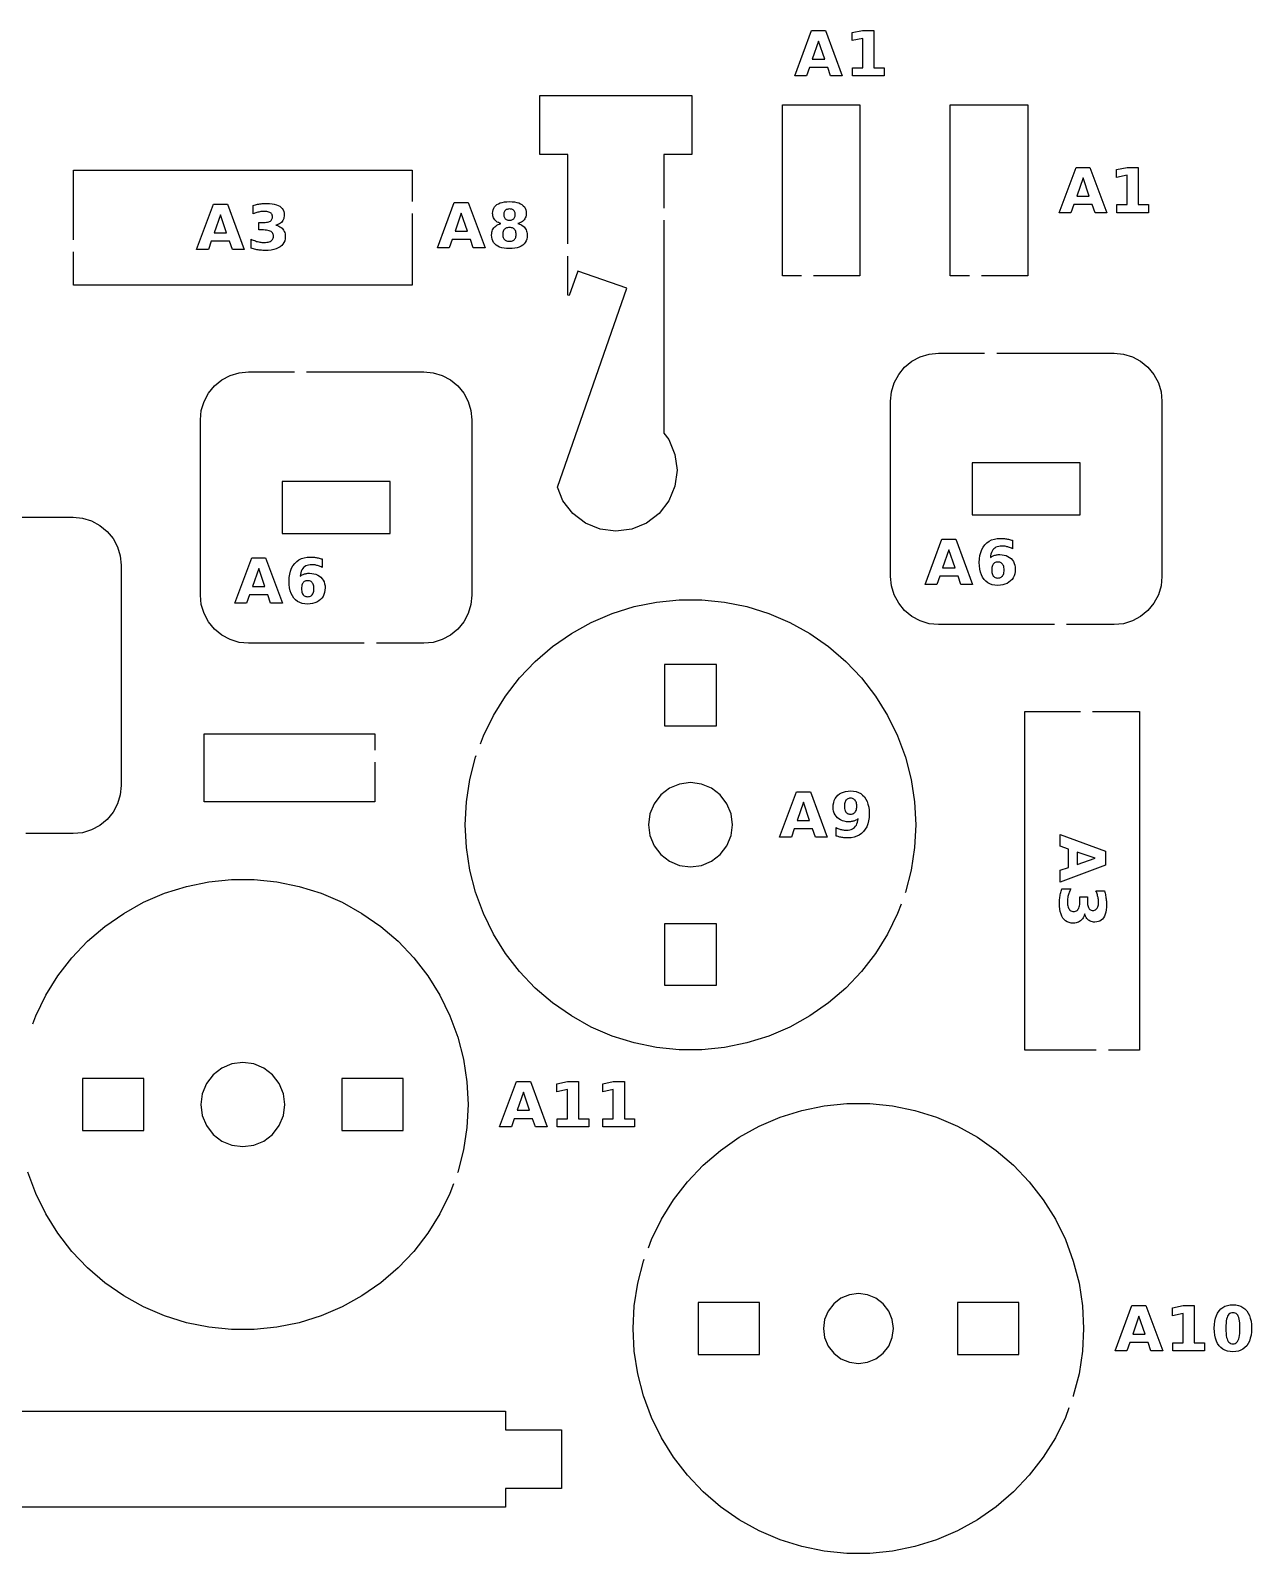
# Model space of a CAD drawing. Header units: millimetres. Extents: x 0 to 300, y 5 to 296.
# Drawn here: x 230.6 to 296.1, y 208.9 to 290.6 of the extents above; entities that cross this region are included whole.
import ezdxf

# ---------------------------------------------------------------- set-up
doc = ezdxf.new("R2010")
doc.units = ezdxf.units.MM
doc.layers.add('CUT', color=1, linetype='CONTINUOUS')
doc.layers.add('ENGRAVE', color=5, linetype='CONTINUOUS')

msp = doc.modelspace()

# ---------------------------------------------------------------- linework, layer by layer
at = {"layer": 'CUT', "color": 1}
for points in [[(259.425, 279.1269), (259.425, 283.925), (257.925, 283.925), (257.925, 287.075), (266.075, 287.075), (266.075, 283.925), (264.575, 283.925), (264.575, 281.05)], [(271.95, 277.425), (270.925, 277.425), (270.925, 286.575), (275.075, 286.575), (275.075, 277.425), (272.6, 277.425)], [(280.95, 277.425), (279.925, 277.425), (279.925, 286.575), (284.075, 286.575), (284.075, 277.425), (281.6, 277.425)], [(232.925, 279.35), (232.925, 283.075), (251.075, 283.075), (251.075, 281.4)], [(251.075, 280.75), (251.075, 276.925), (232.925, 276.925), (232.925, 278.7)], [(264.575, 280.4), (264.575, 268.979), (264.8368, 268.6378), (265.164, 267.8478), (265.2756, 267), (265.164, 266.1522), (264.8368, 265.3622), (264.3162, 264.6838), (263.6378, 264.1632), (262.8478, 263.836), (262, 263.7244), (261.1522, 263.836), (260.3622, 264.1632), (259.6838, 264.6838), (259.1632, 265.3622), (258.8605, 266.093), (262.5914, 276.7525), (259.958, 277.6742), (259.4996, 276.3645), (259.425, 276.3772), (259.425, 278.4769)], [(285.509, 258.725), (279.2963, 258.725), (278.7976, 258.7741), (278.3145, 258.9207), (277.8692, 259.1587), (277.4789, 259.4789), (277.1587, 259.8692), (276.9207, 260.3145), (276.7741, 260.7976), (276.725, 261.2963), (276.725, 270.7037), (276.7741, 271.2024), (276.9207, 271.6855), (277.1587, 272.1308), (277.4789, 272.5211), (277.8692, 272.8413), (278.3145, 273.0793), (278.7976, 273.2259), (279.2963, 273.275), (281.7633, 273.275)], [(282.4133, 273.275), (288.7037, 273.275), (289.2024, 273.2259), (289.6855, 273.0793), (290.1308, 272.8413), (290.5211, 272.5211), (290.8413, 272.1308), (291.0793, 271.6855), (291.2259, 271.2024), (291.275, 270.7037), (291.275, 261.2963), (291.2259, 260.7976), (291.0793, 260.3145), (290.8413, 259.8692), (290.5211, 259.4789), (290.1308, 259.1587), (289.6855, 258.9207), (289.2024, 258.7741), (288.7037, 258.725), (286.159, 258.725)], [(248.509, 257.725), (242.2963, 257.725), (241.7976, 257.7741), (241.3145, 257.9207), (240.8692, 258.1587), (240.4789, 258.4789), (240.1587, 258.8692), (239.9207, 259.3145), (239.7741, 259.7976), (239.725, 260.2963), (239.725, 269.7037), (239.7741, 270.2024), (239.9207, 270.6855), (240.1587, 271.1308), (240.4789, 271.5211), (240.8692, 271.8413), (241.3145, 272.0793), (241.7976, 272.2259), (242.2963, 272.275), (244.7633, 272.275)], [(245.4133, 272.275), (251.7037, 272.275), (252.2024, 272.2259), (252.6855, 272.0793), (253.1308, 271.8413), (253.5211, 271.5211), (253.8413, 271.1308), (254.0793, 270.6855), (254.2259, 270.2024), (254.275, 269.7037), (254.275, 260.2963), (254.2259, 259.7976), (254.0793, 259.3145), (253.8413, 258.8692), (253.5211, 258.4789), (253.1308, 258.1587), (252.6855, 257.9207), (252.2024, 257.7741), (251.7037, 257.725), (249.159, 257.725)], [(224.2133, 264.475), (232.9037, 264.475), (233.4024, 264.4259), (233.8855, 264.2793), (234.3308, 264.0413), (234.7211, 263.7211), (235.0413, 263.3308), (235.2793, 262.8855), (235.4259, 262.4024), (235.475, 261.9037), (235.475, 250.0963), (235.4259, 249.5976), (235.2793, 249.1145), (235.0413, 248.6692), (234.7211, 248.2789), (234.3308, 247.9587), (233.8855, 247.7207), (233.4024, 247.5741), (232.9037, 247.525), (230.359, 247.525)], [(254.7426, 252.3274), (254.9035, 252.7619), (255.4422, 253.8601), (256.0892, 254.8981), (256.8379, 255.8654), (257.6807, 256.7519), (258.6088, 257.5487), (259.6127, 258.2475), (260.6822, 258.8411), (261.8063, 259.3234), (262.9733, 259.6896), (264.1715, 259.9359), (265.3884, 260.0596), (266.6116, 260.0596), (267.8285, 259.9359), (269.0267, 259.6896), (270.1937, 259.3234), (271.3178, 258.8411), (272.3873, 258.2475), (273.3912, 257.5487), (274.3193, 256.7519), (275.1621, 255.8654), (275.9108, 254.8981), (276.5578, 253.8601), (277.0965, 252.7619), (277.5213, 251.6148), (277.8279, 250.4307), (278.0131, 249.2216), (278.0751, 248), (278.0131, 246.7784), (277.8279, 245.5693), (277.5213, 244.3852), (277.5114, 244.3583)], [(287.75, 235.925), (283.925, 235.925), (283.925, 254.075), (286.9, 254.075)], [(287.55, 254.075), (290.075, 254.075), (290.075, 235.925), (288.4, 235.925)], [(249.075, 251.35), (249.075, 249.225), (239.925, 249.225), (239.925, 252.875), (249.075, 252.875), (249.075, 252)], [(277.2856, 243.7488), (277.0965, 243.2381), (276.5578, 242.1399), (275.9108, 241.1019), (275.1621, 240.1346), (274.3193, 239.2481), (273.3912, 238.4513), (272.3873, 237.7525), (271.3178, 237.1589), (270.1937, 236.6766), (269.0267, 236.3104), (267.8285, 236.0641), (266.6116, 235.9404), (265.3884, 235.9404), (264.1715, 236.0641), (262.9733, 236.3104), (261.8063, 236.6766), (260.6822, 237.1589), (259.6127, 237.7525), (258.6088, 238.4513), (257.6807, 239.2481), (256.8379, 240.1346), (256.0892, 241.1019), (255.4422, 242.1399), (254.9035, 243.2381), (254.4787, 244.3852), (254.1721, 245.5693), (253.9869, 246.7784), (253.9249, 248), (253.9869, 249.2216), (254.1721, 250.4307), (254.4787, 251.6148), (254.5168, 251.7178)], [(230.7426, 237.3274), (230.9035, 237.7619), (231.4422, 238.8601), (232.0892, 239.8981), (232.8379, 240.8654), (233.6807, 241.7519), (234.6088, 242.5487), (235.6127, 243.2475), (236.6822, 243.8411), (237.8063, 244.3234), (238.9733, 244.6896), (240.1715, 244.9359), (241.3884, 245.0596), (242.6116, 245.0596), (243.8285, 244.9359), (245.0267, 244.6896), (246.1937, 244.3234), (247.3178, 243.8411), (248.3873, 243.2475), (249.3912, 242.5487), (250.3193, 241.7519), (251.1621, 240.8654), (251.9108, 239.8981), (252.5578, 238.8601), (253.0965, 237.7619), (253.5213, 236.6148), (253.8279, 235.4307), (254.0131, 234.2216), (254.0751, 233), (254.0131, 231.7784), (253.8279, 230.5693), (253.5213, 229.3852), (253.5114, 229.3583)], [(263.7426, 225.3274), (263.9035, 225.7619), (264.4422, 226.8601), (265.0892, 227.8981), (265.8379, 228.8654), (266.6807, 229.7519), (267.6088, 230.5487), (268.6127, 231.2475), (269.6822, 231.8411), (270.8063, 232.3234), (271.9733, 232.6896), (273.1715, 232.9359), (274.3884, 233.0596), (275.6116, 233.0596), (276.8285, 232.9359), (278.0267, 232.6896), (279.1937, 232.3234), (280.3178, 231.8411), (281.3873, 231.2475), (282.3912, 230.5487), (283.3193, 229.7519), (284.1621, 228.8654), (284.9108, 227.8981), (285.5578, 226.8601), (286.0965, 225.7619), (286.5213, 224.6148), (286.8279, 223.4307), (287.0131, 222.2216), (287.0751, 221), (287.0131, 219.7784), (286.8279, 218.5693), (286.5213, 217.3852), (286.5114, 217.3583)], [(253.2856, 228.7488), (253.0965, 228.2381), (252.5578, 227.1399), (251.9108, 226.1019), (251.1621, 225.1346), (250.3193, 224.2481), (249.3912, 223.4513), (248.3873, 222.7525), (247.3178, 222.1589), (246.1937, 221.6766), (245.0267, 221.3104), (243.8285, 221.0641), (242.6116, 220.9404), (241.3884, 220.9404), (240.1715, 221.0641), (238.9733, 221.3104), (237.8063, 221.6766), (236.6822, 222.1589), (235.6127, 222.7525), (234.6088, 223.4513), (233.6807, 224.2481), (232.8379, 225.1346), (232.0892, 226.1019), (231.4422, 227.1399), (230.9035, 228.2381), (230.4787, 229.3852)], [(286.2856, 216.7488), (286.0965, 216.2381), (285.5578, 215.1399), (284.9108, 214.1019), (284.1621, 213.1346), (283.3193, 212.2481), (282.3912, 211.4513), (281.3873, 210.7525), (280.3178, 210.1589), (279.1937, 209.6766), (278.0267, 209.3104), (276.8285, 209.0641), (275.6116, 208.9404), (274.3884, 208.9404), (273.1715, 209.0641), (271.9733, 209.3104), (270.8063, 209.6766), (269.6822, 210.1589), (268.6127, 210.7525), (267.6088, 211.4513), (266.6807, 212.2481), (265.8379, 213.1346), (265.0892, 214.1019), (264.4422, 215.1399), (263.9035, 216.2381), (263.4787, 217.3852), (263.1721, 218.5693), (262.9869, 219.7784), (262.9249, 221), (262.9869, 222.2216), (263.1721, 223.4307), (263.4787, 224.6148), (263.5168, 224.7178)], [(171.925, 212.85), (171.925, 216.575), (256.075, 216.575), (256.075, 215.575), (259.075, 215.575), (259.075, 212.425), (256.075, 212.425), (256.075, 211.425), (171.925, 211.425), (171.925, 212.2)]]:
    msp.add_lwpolyline(points, dxfattribs=at)
for points in [[(286.895, 264.605), (286.895, 267.395), (281.105, 267.395), (281.105, 264.605), (286.895, 264.605)], [(249.895, 263.605), (249.895, 266.395), (244.105, 266.395), (244.105, 263.605), (249.895, 263.605)], [(264.605, 256.595), (264.605, 253.305), (267.395, 253.305), (267.395, 256.595), (264.605, 256.595)], [(268.1771, 247.4166), (268.2539, 248), (268.1771, 248.5834), (267.952, 249.127), (267.5938, 249.5938), (267.127, 249.952), (266.5834, 250.1771), (266, 250.2539), (265.4166, 250.1771), (264.873, 249.952), (264.4062, 249.5938), (264.048, 249.127), (263.8229, 248.5834), (263.7461, 248), (263.8229, 247.4166), (264.048, 246.873), (264.4062, 246.4062), (264.873, 246.048), (265.4166, 245.8229), (266, 245.7461), (266.5834, 245.8229), (267.127, 246.048), (267.5938, 246.4062), (267.952, 246.873), (268.1771, 247.4166)], [(264.605, 239.405), (267.395, 239.405), (267.395, 242.695), (264.605, 242.695), (264.605, 239.405)], [(244.1771, 232.4166), (244.2539, 233), (244.1771, 233.5834), (243.952, 234.127), (243.5938, 234.5938), (243.127, 234.952), (242.5834, 235.1771), (242, 235.2539), (241.4166, 235.1771), (240.873, 234.952), (240.4062, 234.5938), (240.048, 234.127), (239.8229, 233.5834), (239.7461, 233), (239.8229, 232.4166), (240.048, 231.873), (240.4062, 231.4062), (240.873, 231.048), (241.4166, 230.8229), (242, 230.7461), (242.5834, 230.8229), (243.127, 231.048), (243.5938, 231.4062), (243.952, 231.873), (244.1771, 232.4166)], [(233.405, 231.605), (236.695, 231.605), (236.695, 234.395), (233.405, 234.395), (233.405, 231.605)], [(247.305, 234.395), (247.305, 231.605), (250.595, 231.605), (250.595, 234.395), (247.305, 234.395)], [(276.8101, 220.515), (276.8739, 221), (276.8101, 221.485), (276.6229, 221.937), (276.3251, 222.3251), (275.937, 222.6229), (275.485, 222.8101), (275, 222.8739), (274.515, 222.8101), (274.063, 222.6229), (273.6749, 222.3251), (273.3771, 221.937), (273.1899, 221.485), (273.1261, 221), (273.1899, 220.515), (273.3771, 220.063), (273.6749, 219.6749), (274.063, 219.3771), (274.515, 219.1899), (275, 219.1261), (275.485, 219.1899), (275.937, 219.3771), (276.3251, 219.6749), (276.6229, 220.063), (276.8101, 220.515)], [(266.405, 219.605), (269.695, 219.605), (269.695, 222.395), (266.405, 222.395), (266.405, 219.605)], [(280.305, 222.395), (280.305, 219.605), (283.595, 219.605), (283.595, 222.395), (280.305, 222.395)]]:
    msp.add_lwpolyline(points, close=True, dxfattribs=at)
at = {"layer": 'ENGRAVE', "color": 5}
for points in [[(272.2181, 288.1368), (271.5882, 288.1368), (272.4882, 290.5668), (273.2353, 290.5668), (274.1354, 288.1368), (273.5055, 288.1368), (273.3525, 288.5795), (272.3727, 288.5795), (272.2181, 288.1368)], [(272.8626, 289.9972), (272.5289, 289.0304), (273.1946, 289.0304), (272.8626, 289.9972)], [(275.229, 288.5698), (275.229, 290.1404), (274.661, 290.0232), (274.661, 290.4496), (275.2257, 290.5668), (275.8214, 290.5668), (275.8214, 288.5698), (276.3748, 288.5698), (276.3748, 288.1368), (274.6756, 288.1368), (274.6756, 288.5698), (275.229, 288.5698)], [(286.3962, 280.8), (285.7663, 280.8), (286.6663, 283.23), (287.4134, 283.23), (288.3135, 280.8), (287.6836, 280.8), (287.5306, 281.2427), (286.5508, 281.2427), (286.3962, 280.8)], [(287.0407, 282.6604), (286.707, 281.6936), (287.3727, 281.6936), (287.0407, 282.6604)], [(289.4071, 281.2329), (289.4071, 282.8036), (288.8391, 282.6864), (288.8391, 283.1128), (289.4038, 283.23), (289.9995, 283.23), (289.9995, 281.2329), (290.5529, 281.2329), (290.5529, 280.8), (288.8537, 280.8), (288.8537, 281.2329), (289.4071, 281.2329)], [(240.1549, 278.825), (239.5251, 278.825), (240.4251, 281.255), (241.1722, 281.255), (242.0723, 278.825), (241.4424, 278.825), (241.2894, 279.2677), (240.3096, 279.2677), (240.1549, 278.825)], [(243.8533, 280.1115), (243.9253, 280.0825), (243.9909, 280.0483), (244.0499, 280.009), (244.1023, 279.9644), (244.1481, 279.9147), (244.1872, 279.86), (244.2191, 279.8005), (244.244, 279.7363), (244.2617, 279.6673), (244.2724, 279.5936), (244.2759, 279.5151), (244.2682, 279.3995), (244.2452, 279.2935), (244.2067, 279.1971), (244.1529, 279.1104), (244.0838, 279.0333), (243.9992, 278.9658), (243.8999, 278.9083), (243.7865, 278.8613), (243.659, 278.8248), (243.5174, 278.7987), (243.3617, 278.783), (243.1919, 278.7778), (243.1295, 278.7786), (243.0671, 278.7811), (243.0045, 278.7853), (242.942, 278.7912), (242.8794, 278.7987), (242.8168, 278.8079), (242.7542, 278.8188), (242.6919, 278.8313), (242.6298, 278.8455), (242.5679, 278.8614), (242.5063, 278.879), (242.4449, 278.8982), (242.4449, 279.3816), (242.5034, 279.3535), (242.5618, 279.3278), (242.62, 279.3045), (242.6781, 279.2836), (242.7361, 279.2651), (242.794, 279.249), (242.8516, 279.2353), (242.9089, 279.2241), (242.9659, 279.2154), (243.0226, 279.2092), (243.0789, 279.2055), (243.135, 279.2042), (243.2147, 279.2066), (243.288, 279.2138), (243.3549, 279.2258), (243.4153, 279.2426), (243.4692, 279.2641), (243.5166, 279.2905), (243.5572, 279.3213), (243.5903, 279.3563), (243.6161, 279.3955), (243.6345, 279.4388), (243.6456, 279.4863), (243.6493, 279.5379), (243.6455, 279.591), (243.6342, 279.6396), (243.6153, 279.6838), (243.5889, 279.7234), (243.5549, 279.7586), (243.5134, 279.7894), (243.4645, 279.8155), (243.4084, 279.8368), (243.3451, 279.8534), (243.2747, 279.8653), (243.197, 279.8724), (243.1122, 279.8748), (242.8615, 279.8748), (242.8615, 280.2785), (243.1252, 280.2785), (243.2005, 280.2805), (243.2691, 280.2867), (243.3311, 280.297), (243.3863, 280.3114), (243.4349, 280.3299), (243.4768, 280.3525), (243.5121, 280.3793), (243.541, 280.4105), (243.5634, 280.4459), (243.5795, 280.4856), (243.5891, 280.5296), (243.5923, 280.5779), (243.5892, 280.6228), (243.5798, 280.6642), (243.5642, 280.702), (243.5424, 280.7363), (243.5143, 280.7671), (243.48, 280.7944), (243.44, 280.8178), (243.3948, 280.8369), (243.3445, 280.8518), (243.289, 280.8624), (243.2284, 280.8688), (243.1626, 280.8709), (243.1121, 280.8699), (243.0614, 280.8671), (243.0104, 280.8624), (242.9594, 280.8557), (242.9081, 280.8472), (242.8566, 280.8367), (242.8051, 280.8244), (242.7537, 280.8103), (242.7024, 280.7944), (242.6512, 280.7767), (242.6001, 280.7571), (242.549, 280.7358), (242.549, 281.1948), (242.6108, 281.2114), (242.6724, 281.2266), (242.7338, 281.2404), (242.795, 281.2527), (242.856, 281.2635), (242.9169, 281.2729), (242.9774, 281.2809), (243.0377, 281.2874), (243.0975, 281.2924), (243.157, 281.2961), (243.2162, 281.2982), (243.2749, 281.299), (243.4262, 281.2946), (243.5642, 281.2817), (243.689, 281.2601), (243.8005, 281.2299), (243.8987, 281.191), (243.9838, 281.1435), (244.0556, 281.0873), (244.1144, 281.0224), (244.1601, 280.9488), (244.1928, 280.8665), (244.2124, 280.7754), (244.2189, 280.6756), (244.2158, 280.6067), (244.2065, 280.542), (244.1909, 280.4817), (244.169, 280.4257), (244.141, 280.3739), (244.1066, 280.3265), (244.0662, 280.2834), (244.0198, 280.2448), (243.9675, 280.2107), (243.9092, 280.1811), (243.8449, 280.1559), (243.7746, 280.1352), (243.8533, 280.1115)], [(253.067, 278.9199), (252.4371, 278.9199), (253.3372, 281.3499), (254.0843, 281.3499), (254.9843, 278.9199), (254.3545, 278.9199), (254.2015, 279.3626), (253.2216, 279.3626), (253.067, 278.9199)], [(255.643, 280.2985), (255.5904, 280.3346), (255.5439, 280.3748), (255.5034, 280.4189), (255.4691, 280.4669), (255.441, 280.5187), (255.4192, 280.5743), (255.4036, 280.6337), (255.3942, 280.697), (255.3911, 280.764), (255.3975, 280.8624), (255.4166, 280.9528), (255.4485, 281.0349), (255.4931, 281.109), (255.5505, 281.1749), (255.6206, 281.2327), (255.7031, 281.2819), (255.7975, 281.3222), (255.9038, 281.3536), (256.0221, 281.3759), (256.1523, 281.3894), (256.2944, 281.3938), (256.4356, 281.3894), (256.565, 281.376), (256.6826, 281.3538), (256.7885, 281.3226), (256.8826, 281.2825), (256.965, 281.2335), (257.0351, 281.1759), (257.0925, 281.1101), (257.1371, 281.036), (257.169, 280.9536), (257.1881, 280.8629), (257.1945, 280.764), (257.1914, 280.697), (257.1819, 280.6337), (257.1662, 280.5743), (257.1442, 280.5187), (257.1159, 280.4669), (257.0814, 280.4189), (257.0407, 280.3748), (256.9939, 280.3346), (256.9412, 280.2985), (256.8824, 280.2663), (256.8177, 280.2381), (256.7469, 280.2138), (256.826, 280.1887), (256.8984, 280.1588), (256.964, 280.1241), (257.0229, 280.0847), (257.075, 280.0406), (257.1204, 279.9917), (257.159, 279.9381), (257.1905, 279.8802), (257.215, 279.8177), (257.2326, 279.7508), (257.2431, 279.6794), (257.2466, 279.6035), (257.2399, 279.4879), (257.2199, 279.3822), (257.1866, 279.2863), (257.1399, 279.2002), (257.0799, 279.1239), (257.0065, 279.0574), (256.92, 279.001), (256.8207, 278.9548), (256.7085, 278.9189), (256.5833, 278.8932), (256.4453, 278.8778), (256.2944, 278.8727), (256.143, 278.8778), (256.0044, 278.8932), (255.8788, 278.9189), (255.766, 278.9548), (255.6661, 279.001), (255.5791, 279.0574), (255.5052, 279.1239), (255.4448, 279.2002), (255.3978, 279.2863), (255.3643, 279.3822), (255.3441, 279.4879), (255.3374, 279.6035), (255.3409, 279.6794), (255.3514, 279.7508), (255.3689, 279.8177), (255.3935, 279.8802), (255.425, 279.9381), (255.4635, 279.9917), (255.509, 280.0406), (255.5611, 280.0847), (255.62, 280.1241), (255.6856, 280.1588), (255.758, 280.1887), (255.8371, 280.2138), (255.7663, 280.2381), (255.7016, 280.2663), (255.643, 280.2985)], [(255.9925, 280.6113), (256.0037, 280.5723), (256.0194, 280.537), (256.0395, 280.5054), (256.0641, 280.4775), (256.0929, 280.4536), (256.1255, 280.4341), (256.162, 280.4189), (256.2023, 280.4081), (256.2464, 280.4015), (256.2944, 280.3994), (256.3414, 280.4015), (256.3847, 280.4081), (256.4242, 280.4189), (256.4601, 280.4341), (256.4922, 280.4536), (256.5207, 280.4775), (256.545, 280.5054), (256.565, 280.537), (256.5805, 280.5723), (256.5916, 280.6113), (256.5982, 280.654), (256.6004, 280.7005), (256.5982, 280.7469), (256.5916, 280.7895), (256.5805, 280.8284), (256.565, 280.8636), (256.545, 280.895), (256.5207, 280.9226), (256.4922, 280.9463), (256.4601, 280.9656), (256.4242, 280.9806), (256.3847, 280.9914), (256.3414, 280.9978), (256.2944, 281), (256.2464, 280.9978), (256.2023, 280.9913), (256.162, 280.9804), (256.1255, 280.9652), (256.0929, 280.9457), (256.0641, 280.9218), (256.0395, 280.894), (256.0194, 280.8625), (256.0037, 280.8274), (255.9925, 280.7887), (255.9858, 280.7464), (255.9836, 280.7005), (255.9858, 280.654), (255.9925, 280.6113)], [(240.7995, 280.6854), (240.4658, 279.7186), (241.1315, 279.7186), (240.7995, 280.6854)], [(253.7116, 280.7802), (253.3779, 279.8134), (254.0436, 279.8134), (253.7116, 280.7802)], [(256.139, 279.9831), (256.0962, 279.9644), (256.058, 279.9404), (256.0242, 279.9111), (255.9954, 279.8768), (255.9718, 279.8378), (255.9534, 279.7943), (255.9403, 279.7462), (255.9325, 279.6934), (255.9298, 279.636), (255.9325, 279.5787), (255.9403, 279.526), (255.9534, 279.4779), (255.9718, 279.4346), (255.9954, 279.3958), (256.0242, 279.3618), (256.058, 279.3327), (256.0962, 279.3089), (256.139, 279.2904), (256.1863, 279.2771), (256.2381, 279.2692), (256.2944, 279.2666), (256.3502, 279.2692), (256.4015, 279.2771), (256.4482, 279.2904), (256.4905, 279.3089), (256.5282, 279.3327), (256.5614, 279.3618), (256.5897, 279.3958), (256.6129, 279.4346), (256.6309, 279.4779), (256.6438, 279.526), (256.6516, 279.5787), (256.6541, 279.636), (256.6516, 279.6939), (256.6438, 279.747), (256.6309, 279.7953), (256.6129, 279.8389), (256.5897, 279.8778), (256.5614, 279.9119), (256.5282, 279.941), (256.4905, 279.9648), (256.4482, 279.9833), (256.4015, 279.9965), (256.3502, 280.0045), (256.2944, 280.0071), (256.2381, 280.0045), (256.1863, 279.9964), (256.139, 279.9831)], [(279.2049, 260.875), (278.5751, 260.875), (279.4751, 263.305), (280.2222, 263.305), (281.1223, 260.875), (280.4924, 260.875), (280.3394, 261.3177), (279.3596, 261.3177), (279.2049, 260.875)], [(283.2016, 262.8157), (283.1516, 262.8369), (283.1025, 262.856), (283.0545, 262.873), (283.0074, 262.8878), (282.9613, 262.9006), (282.9159, 262.9112), (282.8709, 262.92), (282.8262, 262.9268), (282.7819, 262.9317), (282.738, 262.9346), (282.6944, 262.9355), (282.6045, 262.9312), (282.5215, 262.9183), (282.4454, 262.8967), (282.3761, 262.8665), (282.3137, 262.8276), (282.2582, 262.7801), (282.2097, 262.7241), (282.1685, 262.6598), (282.1345, 262.587), (282.1077, 262.5059), (282.0882, 262.4165), (282.0759, 262.3187), (282.1122, 262.3442), (282.1495, 262.3674), (282.1878, 262.3885), (282.2271, 262.4073), (282.2674, 262.4239), (282.3087, 262.4383), (282.3511, 262.4505), (282.3947, 262.4605), (282.4397, 262.4682), (282.4859, 262.4738), (282.5334, 262.4771), (282.5821, 262.4782), (282.7023, 262.4721), (282.8146, 262.454), (282.9188, 262.4237), (283.015, 262.3813), (283.1033, 262.3267), (283.1835, 262.2601), (283.2534, 262.1836), (283.3105, 262.0997), (283.355, 262.0082), (283.3868, 261.9093), (283.4058, 261.8028), (283.4122, 261.6888), (283.4051, 261.5629), (283.3838, 261.4457), (283.3483, 261.337), (283.2986, 261.2371), (283.2347, 261.1457), (283.1566, 261.063), (283.0666, 260.9911), (282.9669, 260.9323), (282.8576, 260.8866), (282.7385, 260.8539), (282.6098, 260.8343), (282.4714, 260.8278), (282.3195, 260.8367), (282.1794, 260.8633), (282.0513, 260.9078), (281.935, 260.9699), (281.8307, 261.0499), (281.7382, 261.1476), (281.6589, 261.2617), (281.594, 261.3906), (281.5435, 261.5344), (281.5074, 261.6931), (281.4858, 261.8666), (281.4786, 262.055), (281.487, 262.2486), (281.5123, 262.4278), (281.5545, 262.5927), (281.6135, 262.7433), (281.6894, 262.8796), (281.7821, 263.0015), (281.8896, 263.1066), (282.0095, 263.1927), (282.142, 263.2596), (282.287, 263.3075), (282.4446, 263.3361), (282.6146, 263.3457), (282.6703, 263.345), (282.7253, 263.3428), (282.7799, 263.3392), (282.8338, 263.3341), (282.8873, 263.3276), (282.9402, 263.3197), (282.9927, 263.3103), (283.0451, 263.2994), (283.0972, 263.2871), (283.1492, 263.2734), (283.201, 263.2582), (283.2527, 263.2415), (283.2527, 262.7923), (283.2016, 262.8157)], [(242.2049, 259.875), (241.5751, 259.875), (242.4751, 262.305), (243.2222, 262.305), (244.1223, 259.875), (243.4924, 259.875), (243.3394, 260.3177), (242.3596, 260.3177), (242.2049, 259.875)], [(246.2016, 261.8157), (246.1516, 261.8369), (246.1025, 261.856), (246.0545, 261.873), (246.0074, 261.8878), (245.9613, 261.9006), (245.9159, 261.9112), (245.8709, 261.92), (245.8262, 261.9268), (245.7819, 261.9317), (245.738, 261.9346), (245.6944, 261.9355), (245.6045, 261.9312), (245.5215, 261.9183), (245.4454, 261.8967), (245.3761, 261.8665), (245.3137, 261.8276), (245.2582, 261.7801), (245.2097, 261.7241), (245.1685, 261.6598), (245.1345, 261.587), (245.1077, 261.5059), (245.0882, 261.4165), (245.0759, 261.3187), (245.1122, 261.3442), (245.1495, 261.3674), (245.1878, 261.3885), (245.2271, 261.4073), (245.2674, 261.4239), (245.3087, 261.4383), (245.3511, 261.4505), (245.3947, 261.4605), (245.4397, 261.4682), (245.4859, 261.4738), (245.5334, 261.4771), (245.5821, 261.4782), (245.7023, 261.4721), (245.8146, 261.454), (245.9188, 261.4237), (246.015, 261.3813), (246.1033, 261.3267), (246.1835, 261.2601), (246.2534, 261.1836), (246.3105, 261.0997), (246.355, 261.0082), (246.3868, 260.9093), (246.4058, 260.8028), (246.4122, 260.6888), (246.4051, 260.5629), (246.3838, 260.4457), (246.3483, 260.337), (246.2986, 260.2371), (246.2347, 260.1457), (246.1566, 260.063), (246.0666, 259.9911), (245.9669, 259.9323), (245.8576, 259.8866), (245.7385, 259.8539), (245.6098, 259.8343), (245.4714, 259.8278), (245.3195, 259.8367), (245.1794, 259.8633), (245.0513, 259.9078), (244.935, 259.9699), (244.8307, 260.0499), (244.7382, 260.1476), (244.6589, 260.2617), (244.594, 260.3906), (244.5435, 260.5344), (244.5074, 260.6931), (244.4858, 260.8666), (244.4786, 261.055), (244.487, 261.2486), (244.5123, 261.4278), (244.5545, 261.5927), (244.6135, 261.7433), (244.6894, 261.8796), (244.7821, 262.0015), (244.8896, 262.1066), (245.0095, 262.1927), (245.142, 262.2596), (245.287, 262.3075), (245.4446, 262.3361), (245.6146, 262.3457), (245.6703, 262.345), (245.7253, 262.3428), (245.7799, 262.3392), (245.8338, 262.3341), (245.8873, 262.3276), (245.9402, 262.3197), (245.9927, 262.3103), (246.0451, 262.2994), (246.0972, 262.2871), (246.1492, 262.2734), (246.201, 262.2582), (246.2527, 262.2415), (246.2527, 261.7923), (246.2016, 261.8157)], [(279.8495, 262.7354), (279.5158, 261.7686), (280.1815, 261.7686), (279.8495, 262.7354)], [(282.3775, 262.0627), (282.3341, 262.0479), (282.2953, 262.0272), (282.261, 262.0005), (282.2313, 261.9679), (282.2062, 261.9294), (282.1857, 261.885), (282.1697, 261.8347), (282.1583, 261.7784), (282.1514, 261.7162), (282.1492, 261.6481), (282.1514, 261.58), (282.1583, 261.5178), (282.1697, 261.4615), (282.1857, 261.4112), (282.2062, 261.3668), (282.2313, 261.3283), (282.261, 261.2957), (282.2953, 261.2691), (282.3341, 261.2483), (282.3775, 261.2335), (282.4254, 261.2246), (282.4779, 261.2217), (282.5309, 261.2246), (282.5793, 261.2335), (282.623, 261.2483), (282.662, 261.2691), (282.6964, 261.2957), (282.7261, 261.3283), (282.7513, 261.3668), (282.7718, 261.4112), (282.7878, 261.4615), (282.7992, 261.5178), (282.8061, 261.58), (282.8083, 261.6481), (282.8061, 261.7162), (282.7992, 261.7784), (282.7878, 261.8347), (282.7718, 261.885), (282.7513, 261.9294), (282.7261, 261.9679), (282.6964, 262.0005), (282.662, 262.0272), (282.623, 262.0479), (282.5793, 262.0627), (282.5309, 262.0716), (282.4779, 262.0745), (282.4254, 262.0716), (282.3775, 262.0627)], [(242.8495, 261.7354), (242.5158, 260.7686), (243.1815, 260.7686), (242.8495, 261.7354)], [(245.3775, 261.0627), (245.3341, 261.0479), (245.2953, 261.0272), (245.261, 261.0005), (245.2313, 260.9679), (245.2062, 260.9294), (245.1857, 260.885), (245.1697, 260.8347), (245.1583, 260.7784), (245.1514, 260.7162), (245.1492, 260.6481), (245.1514, 260.58), (245.1583, 260.5178), (245.1697, 260.4615), (245.1857, 260.4112), (245.2062, 260.3668), (245.2313, 260.3283), (245.261, 260.2957), (245.2953, 260.2691), (245.3341, 260.2483), (245.3775, 260.2335), (245.4254, 260.2246), (245.4779, 260.2217), (245.5309, 260.2246), (245.5793, 260.2335), (245.623, 260.2483), (245.662, 260.2691), (245.6964, 260.2957), (245.7261, 260.3283), (245.7513, 260.3668), (245.7718, 260.4112), (245.7878, 260.4615), (245.7992, 260.5178), (245.8061, 260.58), (245.8083, 260.6481), (245.8061, 260.7162), (245.7992, 260.7784), (245.7878, 260.8347), (245.7718, 260.885), (245.7513, 260.9294), (245.7261, 260.9679), (245.6964, 261.0005), (245.662, 261.0272), (245.623, 261.0479), (245.5793, 261.0627), (245.5309, 261.0716), (245.4779, 261.0745), (245.4254, 261.0716), (245.3775, 261.0627)], [(273.8562, 247.821), (273.9051, 247.8006), (273.9532, 247.7821), (274.0006, 247.7656), (274.0472, 247.751), (274.0931, 247.7384), (274.1386, 247.7277), (274.1839, 247.7189), (274.2291, 247.7121), (274.274, 247.7072), (274.3188, 247.7043), (274.3633, 247.7034), (274.4532, 247.7077), (274.5362, 247.7206), (274.6124, 247.7422), (274.6816, 247.7724), (274.744, 247.8113), (274.7995, 247.8588), (274.848, 247.9148), (274.8894, 247.9791), (274.9236, 248.0519), (274.9507, 248.133), (274.9707, 248.2224), (274.9834, 248.3202), (274.9461, 248.2942), (274.908, 248.2705), (274.8691, 248.249), (274.8294, 248.2298), (274.7888, 248.2128), (274.7474, 248.1981), (274.7051, 248.1857), (274.6615, 248.1755), (274.6168, 248.1676), (274.5709, 248.162), (274.5239, 248.1586), (274.4756, 248.1575), (274.3554, 248.1635), (274.2432, 248.1816), (274.1389, 248.2118), (274.0427, 248.254), (273.9545, 248.3084), (273.8742, 248.3747), (273.8044, 248.451), (273.7472, 248.5349), (273.7027, 248.6264), (273.671, 248.7256), (273.6519, 248.8324), (273.6456, 248.9468), (273.6526, 249.0733), (273.6739, 249.191), (273.7092, 249.3), (273.7588, 249.4004), (273.8224, 249.4921), (273.9003, 249.5751), (273.99, 249.6472), (274.0894, 249.7062), (274.1983, 249.7521), (274.3169, 249.7849), (274.4452, 249.8045), (274.5831, 249.8111), (274.7355, 249.8022), (274.876, 249.7755), (275.0046, 249.7309), (275.1213, 249.6686), (275.226, 249.5884), (275.3187, 249.4905), (275.3983, 249.3762), (275.4634, 249.2472), (275.514, 249.1035), (275.5502, 248.945), (275.5719, 248.7718), (275.5792, 248.5839), (275.5707, 248.3903), (275.5453, 248.2111), (275.5031, 248.0462), (275.4439, 247.8956), (275.3678, 247.7594), (275.2748, 247.6374), (275.1671, 247.5323), (275.0467, 247.4462), (274.9139, 247.3793), (274.7684, 247.3315), (274.6104, 247.3028), (274.4398, 247.2932), (274.3833, 247.2939), (274.3275, 247.296), (274.2726, 247.2995), (274.2185, 247.3044), (274.1652, 247.3107), (274.1127, 247.3184), (274.0608, 247.3275), (274.0092, 247.3381), (273.9581, 247.35), (273.9072, 247.3633), (273.8568, 247.378), (273.8067, 247.3941), (273.8067, 247.8433), (273.8562, 247.821)], [(271.4061, 247.3404), (270.7762, 247.3404), (271.6763, 249.7704), (272.4234, 249.7704), (273.3234, 247.3404), (272.6935, 247.3404), (272.5405, 247.7831), (271.5607, 247.7831), (271.4061, 247.3404)], [(272.0506, 249.2008), (271.717, 248.234), (272.3827, 248.234), (272.0506, 249.2008)], [(274.6804, 248.5762), (274.7238, 248.591), (274.7628, 248.6117), (274.7973, 248.6384), (274.8272, 248.671), (274.8526, 248.7095), (274.8733, 248.7539), (274.8895, 248.8042), (274.901, 248.8605), (274.9079, 248.9227), (274.9102, 248.9908), (274.9079, 249.0584), (274.901, 249.1203), (274.8895, 249.1763), (274.8733, 249.2266), (274.8526, 249.2711), (274.8272, 249.3098), (274.7973, 249.3426), (274.7628, 249.3695), (274.7238, 249.3904), (274.6804, 249.4053), (274.6323, 249.4142), (274.5798, 249.4172), (274.5273, 249.4142), (274.4793, 249.4053), (274.4358, 249.3904), (274.3968, 249.3695), (274.3623, 249.3426), (274.3324, 249.3098), (274.307, 249.2711), (274.2863, 249.2266), (274.2702, 249.1763), (274.2586, 249.1203), (274.2517, 249.0584), (274.2494, 248.9908), (274.2517, 248.9227), (274.2586, 248.8605), (274.2702, 248.8042), (274.2863, 248.7539), (274.307, 248.7095), (274.3324, 248.671), (274.3623, 248.6384), (274.3968, 248.6117), (274.4358, 248.591), (274.4793, 248.5762), (274.5273, 248.5673), (274.5798, 248.5644), (274.6323, 248.5673), (274.6804, 248.5762)], [(285.825, 246.8451), (285.825, 247.4749), (288.255, 246.5749), (288.255, 245.8278), (285.825, 244.9277), (285.825, 245.5576), (286.2677, 245.7106), (286.2677, 246.6904), (285.825, 246.8451)], [(287.6854, 246.2005), (286.7186, 246.5342), (286.7186, 245.8685), (287.6854, 246.2005)], [(287.1115, 243.1467), (287.0825, 243.0747), (287.0483, 243.0091), (287.009, 242.9501), (286.9644, 242.8977), (286.9147, 242.8519), (286.86, 242.8128), (286.8005, 242.7809), (286.7363, 242.756), (286.6673, 242.7383), (286.5936, 242.7276), (286.5151, 242.7241), (286.3995, 242.7318), (286.2935, 242.7548), (286.1971, 242.7933), (286.1104, 242.8471), (286.0333, 242.9162), (285.9658, 243.0008), (285.9083, 243.1001), (285.8613, 243.2135), (285.8248, 243.341), (285.7987, 243.4826), (285.783, 243.6383), (285.7778, 243.8081), (285.7786, 243.8705), (285.7811, 243.9329), (285.7853, 243.9955), (285.7912, 244.058), (285.7987, 244.1206), (285.8079, 244.1832), (285.8188, 244.2458), (285.8313, 244.3081), (285.8455, 244.3702), (285.8614, 244.4321), (285.879, 244.4937), (285.8982, 244.5551), (286.3816, 244.5551), (286.3535, 244.4966), (286.3278, 244.4382), (286.3045, 244.38), (286.2836, 244.3219), (286.2651, 244.2639), (286.249, 244.206), (286.2353, 244.1484), (286.2241, 244.0911), (286.2154, 244.0341), (286.2092, 243.9774), (286.2055, 243.9211), (286.2042, 243.865), (286.2066, 243.7853), (286.2138, 243.712), (286.2258, 243.6451), (286.2426, 243.5847), (286.2641, 243.5308), (286.2905, 243.4834), (286.3213, 243.4428), (286.3563, 243.4097), (286.3955, 243.3839), (286.4388, 243.3655), (286.4863, 243.3544), (286.5379, 243.3507), (286.591, 243.3545), (286.6396, 243.3658), (286.6838, 243.3847), (286.7234, 243.4111), (286.7586, 243.4451), (286.7894, 243.4866), (286.8155, 243.5355), (286.8368, 243.5916), (286.8534, 243.6549), (286.8653, 243.7253), (286.8724, 243.803), (286.8748, 243.8878), (286.8748, 244.1385), (287.2785, 244.1385), (287.2785, 243.8748), (287.2805, 243.7995), (287.2867, 243.7309), (287.297, 243.6689), (287.3114, 243.6137), (287.3299, 243.5651), (287.3525, 243.5232), (287.3793, 243.4879), (287.4105, 243.459), (287.4459, 243.4366), (287.4856, 243.4205), (287.5296, 243.4109), (287.5779, 243.4077), (287.6228, 243.4108), (287.6642, 243.4202), (287.702, 243.4358), (287.7363, 243.4576), (287.7671, 243.4857), (287.7944, 243.52), (287.8178, 243.56), (287.8369, 243.6052), (287.8518, 243.6555), (287.8624, 243.711), (287.8688, 243.7716), (287.8709, 243.8374), (287.8699, 243.8879), (287.8671, 243.9386), (287.8624, 243.9896), (287.8557, 244.0406), (287.8472, 244.0919), (287.8367, 244.1434), (287.8244, 244.1949), (287.8103, 244.2463), (287.7944, 244.2976), (287.7767, 244.3488), (287.7571, 244.3999), (287.7358, 244.451), (288.1948, 244.451), (288.2114, 244.3892), (288.2266, 244.3276), (288.2404, 244.2662), (288.2527, 244.205), (288.2635, 244.144), (288.2729, 244.0831), (288.2809, 244.0226), (288.2874, 243.9623), (288.2924, 243.9025), (288.2961, 243.843), (288.2982, 243.7838), (288.299, 243.7251), (288.2946, 243.5738), (288.2817, 243.4358), (288.2601, 243.311), (288.2299, 243.1995), (288.191, 243.1013), (288.1435, 243.0162), (288.0873, 242.9444), (288.0224, 242.8856), (287.9488, 242.8399), (287.8665, 242.8072), (287.7754, 242.7876), (287.6756, 242.7811), (287.6067, 242.7842), (287.542, 242.7935), (287.4817, 242.8091), (287.4257, 242.831), (287.3739, 242.859), (287.3265, 242.8934), (287.2834, 242.9338), (287.2448, 242.9802), (287.2107, 243.0325), (287.1811, 243.0908), (287.1559, 243.1551), (287.1352, 243.2254), (287.1115, 243.1467)], [(256.3962, 231.8), (255.7663, 231.8), (256.6663, 234.23), (257.4134, 234.23), (258.3135, 231.8), (257.6836, 231.8), (257.5306, 232.2427), (256.5508, 232.2427), (256.3962, 231.8)], [(257.0407, 233.6604), (256.707, 232.6936), (257.3727, 232.6936), (257.0407, 233.6604)], [(259.4071, 233.8036), (258.8391, 233.6864), (258.8391, 234.1128), (259.4038, 234.23), (259.9995, 234.23), (259.9995, 232.2329), (260.5529, 232.2329), (260.5529, 231.8), (258.8537, 231.8), (258.8537, 232.2329), (259.4071, 232.2329), (259.4071, 233.8036)], [(261.8598, 233.8036), (261.2917, 233.6864), (261.2917, 234.1128), (261.8565, 234.23), (262.4522, 234.23), (262.4522, 232.2329), (263.0056, 232.2329), (263.0056, 231.8), (261.3064, 231.8), (261.3064, 232.2329), (261.8598, 232.2329), (261.8598, 233.8036)], [(288.7663, 219.8), (289.6663, 222.23), (290.4134, 222.23), (291.3135, 219.8), (290.6836, 219.8), (290.5306, 220.2427), (289.5508, 220.2427), (289.3962, 219.8), (288.7663, 219.8)], [(292.4071, 221.8036), (291.8391, 221.6864), (291.8391, 222.1128), (292.4038, 222.23), (292.9995, 222.23), (292.9995, 220.2329), (293.5529, 220.2329), (293.5529, 219.8), (291.8537, 219.8), (291.8537, 220.2329), (292.4071, 220.2329), (292.4071, 221.8036)], [(296.0467, 220.6407), (296.0105, 220.4777), (295.9598, 220.3301), (295.8947, 220.1977), (295.8152, 220.0808), (295.7223, 219.9806), (295.6173, 219.8986), (295.5002, 219.8348), (295.371, 219.7892), (295.2297, 219.7619), (295.0762, 219.7528), (294.9223, 219.7619), (294.7806, 219.7892), (294.651, 219.8348), (294.5337, 219.8986), (294.4286, 219.9806), (294.3357, 220.0808), (294.2561, 220.1977), (294.191, 220.3301), (294.1404, 220.4777), (294.1042, 220.6407), (294.0825, 220.8189), (294.0753, 221.0126), (294.0825, 221.2067), (294.1042, 221.3854), (294.1404, 221.5487), (294.191, 221.6965), (294.2561, 221.829), (294.3357, 221.946), (294.4286, 222.0462), (294.5337, 222.1282), (294.651, 222.192), (294.7806, 222.2375), (294.9223, 222.2648), (295.0762, 222.274), (295.2297, 222.2648), (295.371, 222.2375), (295.5002, 222.192), (295.6173, 222.1282), (295.7223, 222.0462), (295.8152, 221.946), (295.8947, 221.829), (295.9598, 221.6965), (296.0105, 221.5487), (296.0467, 221.3854), (296.0684, 221.2067), (296.0756, 221.0126), (296.0684, 220.8189), (296.0467, 220.6407)], [(289.707, 220.6936), (290.3727, 220.6936), (290.0407, 221.6604), (289.707, 220.6936)], [(295.4395, 221.2913), (295.4276, 221.4058), (295.411, 221.5054), (295.3896, 221.5899), (295.3635, 221.6595), (295.3318, 221.7165), (295.2936, 221.7631), (295.249, 221.7993), (295.1979, 221.8252), (295.1403, 221.8407), (295.0762, 221.8459), (295.0122, 221.8407), (294.9545, 221.8252), (294.9033, 221.7993), (294.8585, 221.7631), (294.8201, 221.7165), (294.7882, 221.6595), (294.7618, 221.5899), (294.7402, 221.5054), (294.7235, 221.4058), (294.7115, 221.2913), (294.7043, 221.1619), (294.7019, 221.0174), (294.7043, 220.8715), (294.7115, 220.7406), (294.7235, 220.6248), (294.7402, 220.5241), (294.7618, 220.4385), (294.7882, 220.368), (294.8201, 220.3103), (294.8585, 220.2631), (294.9033, 220.2264), (294.9545, 220.2002), (295.0122, 220.1845), (295.0762, 220.1792), (295.1398, 220.1845), (295.197, 220.2002), (295.2479, 220.2264), (295.2925, 220.2631), (295.3308, 220.3103), (295.3627, 220.368), (295.3891, 220.4385), (295.4106, 220.5241), (295.4274, 220.6248), (295.4394, 220.7406), (295.4466, 220.8715), (295.449, 221.0174), (295.4466, 221.1619), (295.4395, 221.2913)]]:
    msp.add_lwpolyline(points, close=True, dxfattribs=at)

doc.saveas('drawing.dxf')
